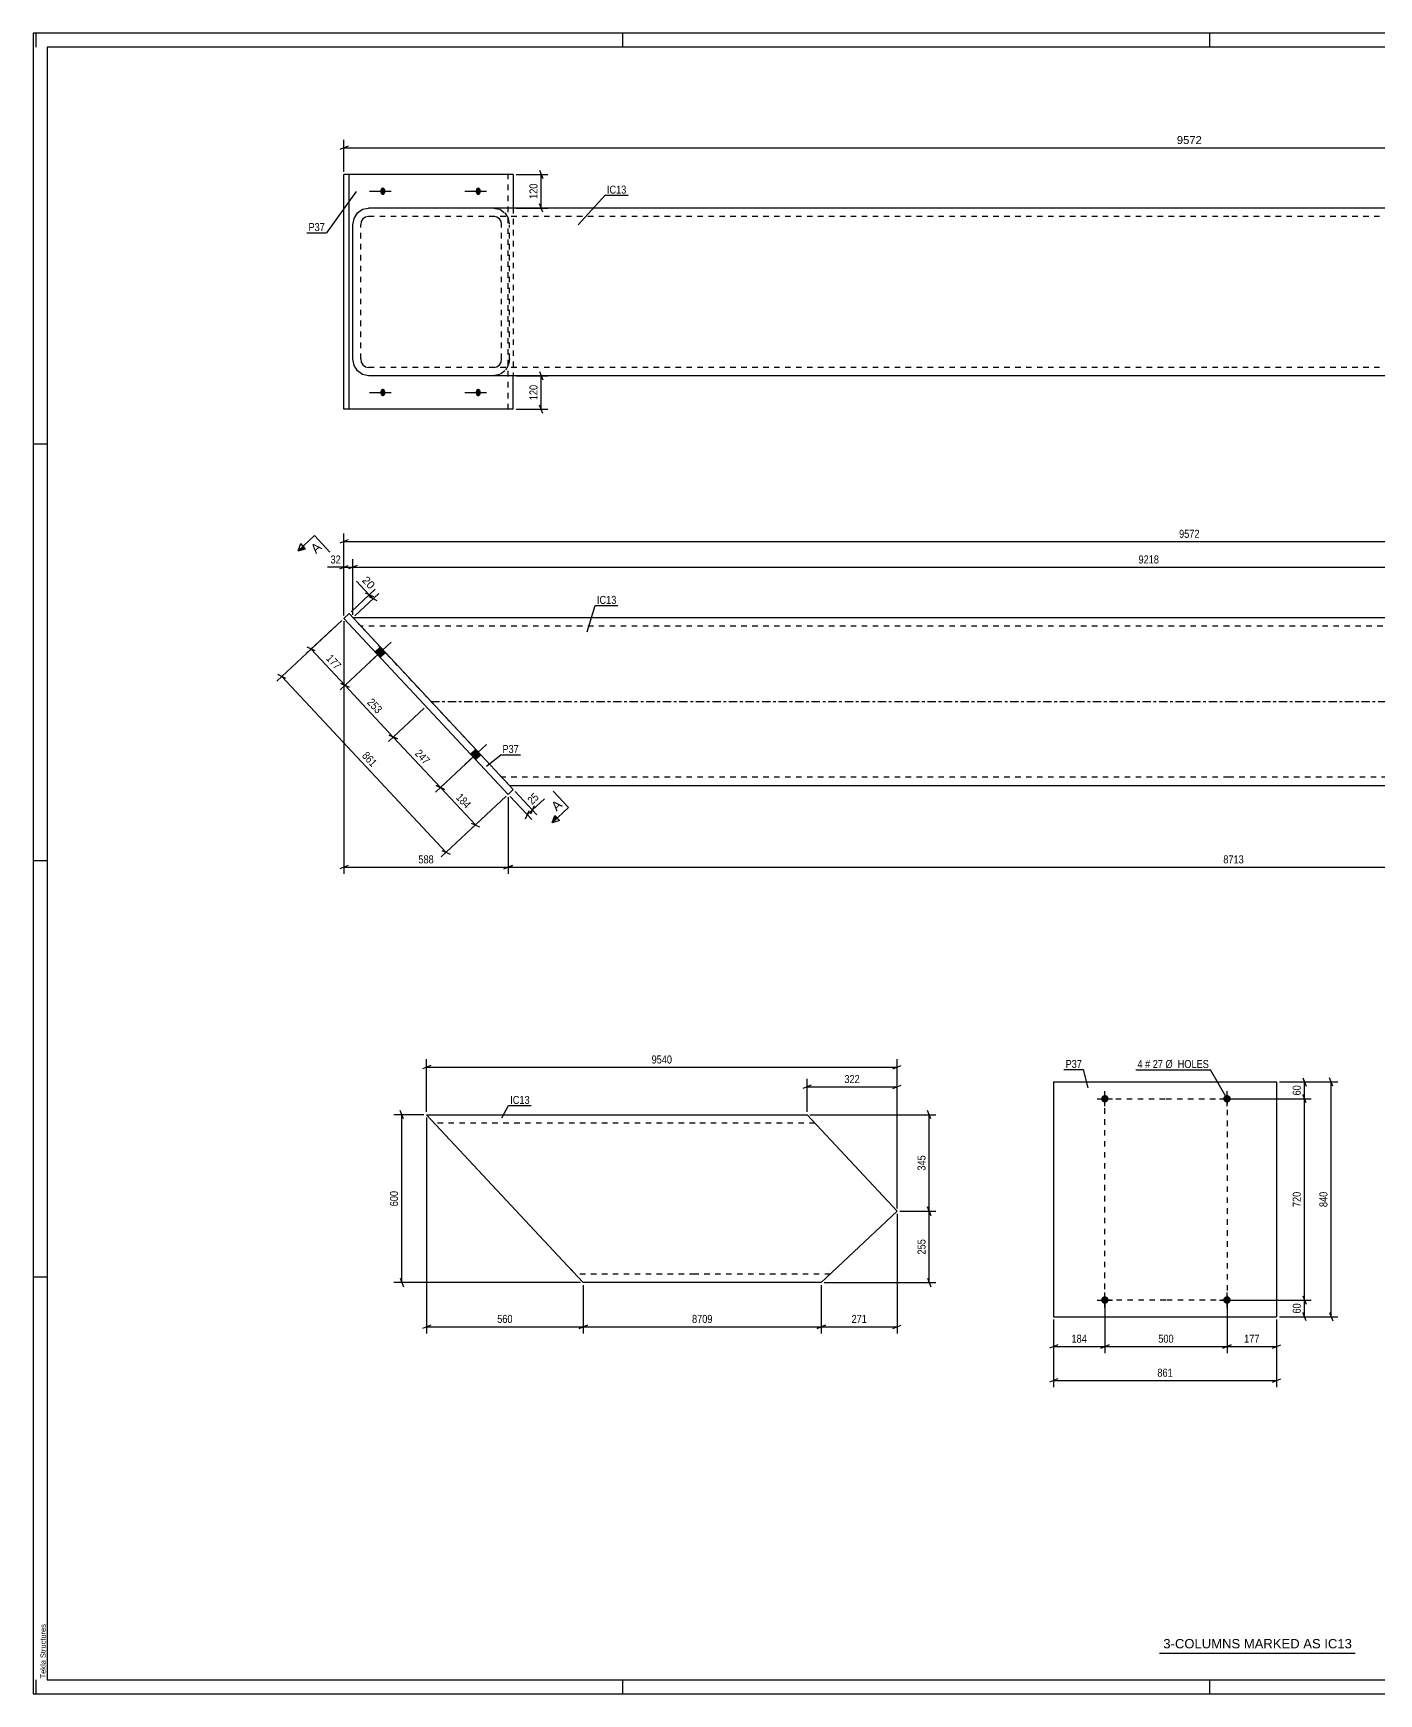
# Model space of a CAD drawing. Header units: millimetres. Extents: x 0 to 841, y 0 to 594.
# Drawn here: x 0 to 481, y 0 to 594 of the extents above; entities that cross this region are included whole.
import ezdxf

# ---------------------------------------------------------------- set-up
doc = ezdxf.new("R2010")
doc.units = ezdxf.units.MM
doc.linetypes.add('DXK_LINE_DOT2', pattern=[3.9198, 1.9599, -1.9599])
doc.linetypes.add('DXK_LINE_DOT3', pattern=[5.9187, 2.979, -0.9799, 0.9799, -0.9799])
doc.styles.add('Arial', font='ARIAL.TTF', dxfattribs={"height": 0.2})
doc.styles.add('Arial Narrow', font='ARIALN.TTF', dxfattribs={"height": 0.2})

# ---------------------------------------------------------------- blocks, each defined once
blk = doc.blocks.new('Unknown-729378191-1131')
at = {"color": 5, "linetype": 'Continuous'}
for p, q in [((841, 594), (0, 594)), ((0, 594), (0, 0)), ((1, 589), (1, 594)), ((211, 589), (211, 594)), ((421, 589), (421, 594)), ((836, 589), (5, 589)), ((5, 589), (5, 5)), ((5, 447), (0, 447)), ((5, 298), (0, 298)), ((5, 149), (0, 149)), ((0, 0), (841, 0)), ((1, 0), (1, 5)), ((5, 5), (836, 5)), ((211, 0), (211, 5)), ((421, 0), (421, 5))]:
    blk.add_line(p, q, dxfattribs=at)
at = {"color": 174, "linetype": 'Continuous', "style": 'Arial'}
blk.add_text('Tekla Structures', height=1.9102, rotation=90, dxfattribs=at).set_placement((4.5, 5.5))
blk = doc.blocks.new('Part-729378191-1519 - 1517')
at = {"color": 2, "linetype": 'Continuous'}
for p, q in [((112.99, 386.37), (111.17, 384.66)), ((112.99, 386.37), (171.76, 323.45)), ((111.17, 384.66), (169.93, 321.74)), ((171.76, 323.45), (169.93, 321.74))]:
    blk.add_line(p, q, dxfattribs=at)
blk = doc.blocks.new('Part-729378191-1524 - 1517')
at = {"color": 7, "linetype": 'DXK_LINE_DOT2'}
for p, q in [((170.39, 324.91), (114.35, 384.91)), ((114.36, 384.91), (114.35, 384.91)), ((427.76, 381.91), (117.16, 381.91)), ((686.66, 381.91), (427.86, 381.91)), ((427.76, 327.91), (167.59, 327.91)), ((692.14, 327.91), (427.86, 327.91)), ((170.39, 324.91), (170.39, 324.91)), ((170.39, 324.91), (170.39, 324.91))]:
    blk.add_line(p, q, dxfattribs=at)
at = {"color": 2, "linetype": 'Continuous'}
for p, q in [((427.76, 384.91), (114.36, 384.91)), ((683.86, 384.91), (427.86, 384.91)), ((716.06, 350.42), (683.86, 384.91)), ((716.06, 350.42), (688.96, 324.91)), ((170.39, 324.91), (427.76, 324.91)), ((427.86, 324.91), (688.96, 324.91))]:
    blk.add_line(p, q, dxfattribs=at)
at = {"color": 7, "linetype": 'DXK_LINE_DOT3'}
for p, q in [((142.37, 354.91), (427.76, 354.91)), ((427.86, 354.91), (711.87, 354.91))]:
    blk.add_line(p, q, dxfattribs=at)
blk = doc.blocks.new('Bolt-729378191-1525 - 1517')
at = {"linetype": 'Continuous'}
for points in [[(122.35, 372.7), (124.19, 370.72), (126.02, 372.43), (124.17, 374.4)], [(156.47, 336.15), (158.31, 334.18), (160.14, 335.89), (158.3, 337.86)]]:
    blk.add_hatch(color=1, dxfattribs=at).paths.add_polyline_path(points)
at = {"color": 1, "linetype": 'Continuous'}
for p, q in [((120.34, 368.98), (128.02, 376.15)), ((122.35, 372.7), (124.17, 374.4)), ((124.19, 370.72), (126.02, 372.43)), ((154.47, 332.44), (162.14, 339.6)), ((156.47, 336.15), (158.3, 337.86)), ((158.31, 334.18), (160.14, 335.89))]:
    blk.add_line(p, q, dxfattribs=at)
blk = doc.blocks.new('Bolt-729378191-1526 - 1517')
at = {"linetype": 'Continuous'}
for points in [[(122.35, 372.7), (124.19, 370.72), (126.02, 372.43), (124.17, 374.4)], [(156.47, 336.15), (158.31, 334.18), (160.14, 335.89), (158.3, 337.86)]]:
    blk.add_hatch(color=1, dxfattribs=at).paths.add_polyline_path(points)
at = {"color": 1, "linetype": 'Continuous'}
for p, q in [((120.34, 368.98), (128.02, 376.15)), ((122.35, 372.7), (124.17, 374.4)), ((124.19, 370.72), (126.02, 372.43)), ((154.47, 332.44), (162.14, 339.6)), ((156.47, 336.15), (158.3, 337.86)), ((158.31, 334.18), (160.14, 335.89))]:
    blk.add_line(p, q, dxfattribs=at)
blk = doc.blocks.new('Part-729378191-1745 - 1743')
at = {"color": 2, "linetype": 'Continuous'}
for p, q in [((171.76, 543.47), (111.17, 543.47)), ((111.17, 459.47), (111.17, 543.47)), ((112.99, 459.47), (112.99, 543.47)), ((171.76, 543.47), (171.76, 531.47)), ((171.76, 459.47), (171.76, 471.47)), ((171.76, 459.47), (111.17, 459.47))]:
    blk.add_line(p, q, dxfattribs=at)
at = {"color": 7, "linetype": 'DXK_LINE_DOT2'}
for p, q in [((169.93, 459.47), (169.93, 543.47)), ((171.76, 531.47), (171.76, 471.47))]:
    blk.add_line(p, q, dxfattribs=at)
blk = doc.blocks.new('Part-729378191-1750 - 1743')
at = {"color": 2, "linetype": 'Continuous'}
for p, q in [((114.78, 527.77), (115.99, 529.71)), ((115.99, 529.71), (117.81, 531.01)), ((117.81, 531.01), (119.96, 531.47)), ((427.76, 531.47), (119.96, 531.47)), ((716.06, 531.47), (427.86, 531.47)), ((685.5, 529.71), (684.28, 527.77)), ((687.32, 531.01), (685.5, 529.71)), ((689.46, 531.47), (687.32, 531.01)), ((716.06, 528.47), (716.06, 531.47)), ((114.35, 525.47), (114.78, 527.77)), ((114.35, 477.47), (114.35, 525.47)), ((684.28, 527.77), (683.86, 525.47)), ((683.86, 477.47), (683.86, 525.47)), ((686.66, 525.47), (686.87, 526.62)), ((686.66, 477.47), (686.66, 525.47)), ((686.87, 526.62), (687.48, 527.59)), ((687.48, 527.59), (688.39, 528.24)), ((688.39, 528.24), (689.46, 528.47)), ((716.06, 528.47), (689.46, 528.47)), ((692.39, 526.62), (692.14, 525.47)), ((692.14, 477.47), (692.14, 525.47)), ((693.08, 527.59), (692.39, 526.62)), ((694.11, 528.24), (693.08, 527.59)), ((695.33, 528.47), (694.11, 528.24)), ((114.78, 475.18), (114.35, 477.47)), ((683.86, 477.47), (684.28, 475.18)), ((686.87, 476.32), (686.66, 477.47)), ((687.48, 475.35), (686.87, 476.32)), ((688.39, 474.7), (687.48, 475.35)), ((692.14, 477.47), (692.39, 476.32)), ((692.39, 476.32), (693.08, 475.35)), ((693.08, 475.35), (694.11, 474.7)), ((115.99, 473.23), (114.78, 475.18)), ((117.81, 471.93), (115.99, 473.23)), ((119.96, 471.47), (117.81, 471.93)), ((427.76, 471.47), (119.96, 471.47)), ((716.06, 471.47), (427.86, 471.47)), ((684.28, 475.18), (685.5, 473.23)), ((685.5, 473.23), (687.32, 471.93)), ((687.32, 471.93), (689.46, 471.47)), ((689.46, 474.47), (688.39, 474.7)), ((716.06, 474.47), (689.46, 474.47)), ((694.11, 474.7), (695.33, 474.47)), ((716.06, 471.47), (716.06, 474.47))]:
    blk.add_line(p, q, dxfattribs=at)
at = {"color": 7, "linetype": 'DXK_LINE_DOT2'}
for p, q in [((164.78, 531.47), (166.93, 531.01)), ((166.93, 531.01), (168.75, 529.71)), ((168.75, 529.71), (169.96, 527.77)), ((689.44, 527.77), (690.82, 529.71)), ((690.82, 529.71), (692.89, 531.01)), ((692.89, 531.01), (695.33, 531.47)), ((117.37, 526.62), (117.16, 525.47)), ((117.16, 477.47), (117.16, 525.47)), ((117.98, 527.59), (117.37, 526.62)), ((118.88, 528.24), (117.98, 527.59)), ((119.96, 528.47), (118.88, 528.24)), ((427.76, 528.47), (119.96, 528.47)), ((165.86, 528.24), (164.78, 528.47)), ((166.77, 527.59), (165.86, 528.24)), ((167.37, 526.62), (166.77, 527.59)), ((167.59, 525.47), (167.37, 526.62)), ((167.59, 477.47), (167.59, 525.47)), ((169.96, 527.77), (170.39, 525.47)), ((170.39, 477.47), (170.39, 525.47)), ((689.46, 528.47), (427.86, 528.47)), ((688.96, 525.47), (689.44, 527.77)), ((688.96, 477.47), (688.96, 525.47)), ((117.16, 477.47), (117.37, 476.32)), ((117.37, 476.32), (117.98, 475.35)), ((117.98, 475.35), (118.88, 474.7)), ((165.86, 474.7), (166.77, 475.35)), ((166.77, 475.35), (167.37, 476.32)), ((167.37, 476.32), (167.59, 477.47)), ((170.39, 477.47), (169.96, 475.18)), ((689.44, 475.18), (688.96, 477.47)), ((118.88, 474.7), (119.96, 474.47)), ((427.76, 474.47), (119.96, 474.47)), ((164.78, 474.47), (165.86, 474.7)), ((166.93, 471.93), (164.78, 471.47)), ((168.75, 473.23), (166.93, 471.93)), ((169.96, 475.18), (168.75, 473.23)), ((689.46, 474.47), (427.86, 474.47)), ((690.82, 473.23), (689.44, 475.18)), ((692.89, 471.93), (690.82, 473.23)), ((695.33, 471.47), (692.89, 471.93))]:
    blk.add_line(p, q, dxfattribs=at)
blk = doc.blocks.new('Bolt-729378191-1751 - 1743')
at = {"linetype": 'Continuous'}
for points in [[(124.17, 537.47), (124.19, 537.75), (124.25, 538.02), (124.35, 538.26), (124.48, 538.47), (124.63, 538.64), (124.81, 538.75), (125, 538.81), (125.19, 538.81), (125.38, 538.75), (125.55, 538.64), (125.71, 538.47), (125.84, 538.26), (125.94, 538.02), (126, 537.75), (126.02, 537.47), (126, 537.19), (125.94, 536.92), (125.84, 536.68), (125.71, 536.47), (125.55, 536.3), (125.38, 536.19), (125.19, 536.13), (125, 536.13), (124.81, 536.19), (124.63, 536.3), (124.48, 536.47), (124.35, 536.68), (124.25, 536.92), (124.19, 537.19)], [(158.3, 537.47), (158.32, 537.75), (158.38, 538.02), (158.48, 538.26), (158.6, 538.47), (158.76, 538.64), (158.94, 538.75), (159.12, 538.81), (159.32, 538.81), (159.51, 538.75), (159.68, 538.64), (159.84, 538.47), (159.97, 538.26), (160.06, 538.02), (160.12, 537.75), (160.14, 537.47), (160.12, 537.19), (160.06, 536.92), (159.97, 536.68), (159.84, 536.47), (159.68, 536.3), (159.51, 536.19), (159.32, 536.13), (159.12, 536.13), (158.94, 536.19), (158.76, 536.3), (158.6, 536.47), (158.48, 536.68), (158.38, 536.92), (158.32, 537.19)]]:
    blk.add_hatch(color=1, dxfattribs=at).paths.add_polyline_path(points)
at = {"color": 1, "linetype": 'Continuous'}
for p, q in [((120.34, 537.47), (128.02, 537.47)), ((154.47, 537.47), (162.14, 537.47))]:
    blk.add_line(p, q, dxfattribs=at)
blk = doc.blocks.new('Bolt-729378191-1752 - 1743')
at = {"linetype": 'Continuous'}
for points in [[(124.17, 465.47), (124.19, 465.75), (124.25, 466.02), (124.35, 466.26), (124.48, 466.47), (124.63, 466.64), (124.81, 466.75), (125, 466.81), (125.19, 466.81), (125.38, 466.75), (125.55, 466.64), (125.71, 466.47), (125.84, 466.26), (125.94, 466.02), (126, 465.75), (126.02, 465.47), (126, 465.19), (125.94, 464.92), (125.84, 464.68), (125.71, 464.47), (125.55, 464.3), (125.38, 464.19), (125.19, 464.13), (125, 464.13), (124.81, 464.19), (124.63, 464.3), (124.48, 464.47), (124.35, 464.68), (124.25, 464.92), (124.19, 465.19)], [(158.3, 465.47), (158.32, 465.75), (158.38, 466.02), (158.48, 466.26), (158.6, 466.47), (158.76, 466.64), (158.94, 466.75), (159.12, 466.81), (159.32, 466.81), (159.51, 466.75), (159.68, 466.64), (159.84, 466.47), (159.97, 466.26), (160.06, 466.02), (160.12, 465.75), (160.14, 465.47), (160.12, 465.19), (160.06, 464.92), (159.97, 464.68), (159.84, 464.47), (159.68, 464.3), (159.51, 464.19), (159.32, 464.13), (159.12, 464.13), (158.94, 464.19), (158.76, 464.3), (158.6, 464.47), (158.48, 464.68), (158.38, 464.92), (158.32, 465.19)]]:
    blk.add_hatch(color=1, dxfattribs=at).paths.add_polyline_path(points)
at = {"color": 1, "linetype": 'Continuous'}
for p, q in [((120.34, 465.47), (128.02, 465.47)), ((154.47, 465.47), (162.14, 465.47))]:
    blk.add_line(p, q, dxfattribs=at)
blk = doc.blocks.new('Part-729378191-3101 - 3100')
at = {"color": 2, "linetype": 'Continuous'}
for p, q in [((365.04, 218.85), (365.04, 134.85)), ((365.04, 218.85), (405.21, 218.85)), ((405.31, 218.85), (444.83, 218.85)), ((444.83, 218.85), (444.83, 134.85)), ((365.04, 134.85), (405.21, 134.85)), ((405.31, 134.85), (444.83, 134.85))]:
    blk.add_line(p, q, dxfattribs=at)
blk = doc.blocks.new('Bolt-729378191-3102 - 3100')
at = {"linetype": 'Continuous'}
for points in [[(383.41, 214.2, -1), (383.41, 211.5, -1)], [(427.11, 214.2, -1), (427.11, 211.5, -1)]]:
    blk.add_hatch(color=1, dxfattribs=at).paths.add_polyline_path(points)
at = {"color": 1, "linetype": 'Continuous'}
for p, q in [((383.41, 210.15), (383.41, 215.55)), ((427.11, 210.15), (427.11, 215.55)), ((380.71, 212.85), (386.11, 212.85)), ((424.41, 212.85), (429.81, 212.85))]:
    blk.add_line(p, q, dxfattribs=at)
blk = doc.blocks.new('Bolt-729378191-3103 - 3100')
at = {"linetype": 'Continuous'}
for points in [[(383.41, 142.2, -1), (383.41, 139.5, -1)], [(427.11, 142.2, -1), (427.11, 139.5, -1)]]:
    blk.add_hatch(color=1, dxfattribs=at).paths.add_polyline_path(points)
at = {"color": 1, "linetype": 'Continuous'}
for p, q in [((383.41, 138.15), (383.41, 143.55)), ((427.11, 138.15), (427.11, 143.55)), ((380.71, 140.85), (386.11, 140.85)), ((424.41, 140.85), (429.81, 140.85))]:
    blk.add_line(p, q, dxfattribs=at)
blk = doc.blocks.new('Part-729378191-3110 - 3109')
at = {"color": 2, "linetype": 'Continuous'}
for p, q in [((191.16, 153.12), (140.73, 207.12)), ((140.73, 207.12), (236.77, 207.12)), ((236.87, 207.12), (276.87, 207.12)), ((309.07, 172.63), (276.87, 207.12)), ((309.07, 172.63), (281.96, 147.12)), ((196.77, 147.12), (191.16, 153.12)), ((236.77, 147.12), (196.77, 147.12)), ((281.96, 147.12), (236.87, 147.12))]:
    blk.add_line(p, q, dxfattribs=at)
at = {"color": 7, "linetype": 'DXK_LINE_DOT2'}
for p, q in [((236.77, 204.12), (143.53, 204.12)), ((279.67, 204.12), (236.87, 204.12)), ((196.34, 147.58), (191.16, 153.12)), ((236.77, 150.12), (193.96, 150.12)), ((285.15, 150.12), (236.87, 150.12))]:
    blk.add_line(p, q, dxfattribs=at)
blk = doc.blocks.new('Rectangle-729378191-3673 - 3100')
at = {"color": 1, "linetype": 'DXK_LINE_DOT2'}
for p, q in [((383.41, 212.85), (405.21, 212.85)), ((383.41, 140.85), (383.41, 212.85)), ((405.31, 212.85), (427.11, 212.85)), ((427.11, 212.85), (427.11, 140.85)), ((405.21, 140.85), (383.41, 140.85)), ((427.11, 140.85), (405.31, 140.85))]:
    blk.add_line(p, q, dxfattribs=at)
blk = doc.blocks.new('StraightDimension-729378191-1665 - 1517')
at = {"color": 7, "linetype": 'Continuous'}
for p, q in [((122.54, 371.03), (109.78, 359.11)), ((112.99, 360.06), (110.07, 361.44)), ((111.53, 360.75), (128.81, 342.24)), ((139.82, 352.52), (127.06, 340.61)), ((127.35, 342.93), (130.28, 341.56))]:
    blk.add_line(p, q, dxfattribs=at)
at = {"color": 0}
blk.add_wipeout([(123, 349.57), (126.07, 352.43), (121.51, 357.32), (118.44, 354.45)], dxfattribs=at)
at = {"color": 3, "style": 'Arial Narrow'}
blk.add_text('253', height=2.863, rotation=-46.95962, dxfattribs=at).set_placement((119.29, 354.42))
blk = doc.blocks.new('StraightDimension-729378191-2790 - 1517')
at = {"color": 7, "linetype": 'Continuous'}
for p, q in [((114.36, 385.91), (114.36, 405.82)), ((683.86, 385.91), (683.86, 405.82)), ((115.86, 403.57), (112.86, 402.37)), ((114.36, 402.97), (683.86, 402.97)), ((682.36, 402.37), (685.36, 403.57))]:
    blk.add_line(p, q, dxfattribs=at)
at = {"color": 0}
blk.add_wipeout([(403.36, 403.72), (403.36, 407.92), (394.85, 407.92), (394.85, 403.72)], dxfattribs=at)
at = {"color": 3, "style": 'Arial Narrow'}
blk.add_text('9218', height=2.863, dxfattribs=at).set_placement((395.45, 404.32))
blk = doc.blocks.new('StraightDimension-729378191-1691 - 1517')
at = {"color": 7, "linetype": 'Continuous'}
for p, q in [((156.66, 334.48), (143.9, 322.57)), ((147.12, 323.52), (144.2, 324.89)), ((145.66, 324.21), (158.19, 310.78)), ((169.2, 321.06), (156.44, 309.14)), ((156.73, 311.47), (159.66, 310.1))]:
    blk.add_line(p, q, dxfattribs=at)
at = {"color": 0}
blk.add_wipeout([(154.76, 315.56), (157.83, 318.43), (153.26, 323.32), (150.19, 320.45)], dxfattribs=at)
at = {"color": 3, "style": 'Arial Narrow'}
blk.add_text('184', height=2.863, rotation=-46.95962, dxfattribs=at).set_placement((151.04, 320.42))
blk = doc.blocks.new('StraightDimension-729378191-2829 - 1517')
at = {"color": 7, "linetype": 'Continuous'}
for p, q in [((112.67, 412.76), (109.67, 411.56)), ((111.17, 385.66), (111.17, 415.01)), ((111.17, 412.16), (716.06, 412.16)), ((714.56, 411.56), (717.56, 412.76)), ((716.06, 351.42), (716.06, 415.01))]:
    blk.add_line(p, q, dxfattribs=at)
at = {"color": 0}
blk.add_wipeout([(417.87, 412.91), (417.87, 417.11), (409.36, 417.11), (409.36, 412.91)], dxfattribs=at)
at = {"color": 3, "style": 'Arial Narrow'}
blk.add_text('9572', height=2.863, dxfattribs=at).set_placement((409.96, 413.51))
blk = doc.blocks.new('StraightDimension-729378191-1610 - 1517')
at = {"color": 7, "linetype": 'Continuous'}
for p, q in [((110.44, 383.98), (87.19, 362.27)), ((90.41, 363.22), (87.48, 364.6)), ((88.94, 363.91), (147.71, 300.99)), ((169.2, 321.06), (145.95, 299.35)), ((146.24, 301.67), (149.17, 300.3))]:
    blk.add_line(p, q, dxfattribs=at)
at = {"color": 0}
blk.add_wipeout([(121.15, 330.52), (124.22, 333.38), (119.66, 338.27), (116.59, 335.4)], dxfattribs=at)
at = {"color": 3, "style": 'Arial Narrow'}
blk.add_text('861', height=2.863, rotation=-46.95962, dxfattribs=at).set_placement((117.44, 335.37))
blk = doc.blocks.new('StraightDimension-729378191-1622 - 1517')
at = {"color": 7, "linetype": 'Continuous'}
for p, q in [((170.61, 321.01), (178.39, 312.68)), ((172.44, 322.72), (180.22, 314.39)), ((176.07, 312.97), (177.44, 315.9)), ((176.76, 314.43), (178.58, 316.14)), ((179.27, 317.6), (177.9, 314.68))]:
    blk.add_line(p, q, dxfattribs=at)
at = {"color": 0}
blk.add_wipeout([(182, 320.36), (179.14, 323.43), (175.59, 320.12), (178.45, 317.05)], dxfattribs=at)
at = {"color": 7, "linetype": 'Continuous'}
blk.add_line((178.58, 316.14), (182.9, 320.17), dxfattribs=at)
blk.add_line((178.58, 316.14), (182.9, 320.17), dxfattribs=at)
at = {"color": 3, "style": 'Arial Narrow'}
blk.add_text('25', height=2.863, rotation=43.04059, dxfattribs=at).set_placement((178.48, 317.89))
blk = doc.blocks.new('StraightDimension-729378191-1678 - 1517')
at = {"color": 7, "linetype": 'Continuous'}
for p, q in [((110.44, 383.98), (97.68, 372.07)), ((100.89, 373.02), (97.97, 374.39)), ((99.43, 373.71), (111.53, 360.75)), ((122.54, 371.03), (109.78, 359.11)), ((110.07, 361.44), (112.99, 360.06))]:
    blk.add_line(p, q, dxfattribs=at)
at = {"color": 0}
blk.add_wipeout([(108.31, 365.3), (111.38, 368.16), (106.82, 373.05), (103.75, 370.18)], dxfattribs=at)
at = {"color": 3, "style": 'Arial Narrow'}
blk.add_text('177', height=2.863, rotation=-46.95962, dxfattribs=at).set_placement((104.6, 370.15))
blk = doc.blocks.new('StraightDimension-729378191-1704 - 1517')
at = {"color": 7, "linetype": 'Continuous'}
for p, q in [((139.82, 352.52), (127.06, 340.61)), ((130.28, 341.56), (127.35, 342.93)), ((128.81, 342.24), (145.66, 324.21)), ((156.66, 334.48), (143.9, 322.57)), ((144.2, 324.89), (147.12, 323.52))]:
    blk.add_line(p, q, dxfattribs=at)
at = {"color": 0}
blk.add_wipeout([(140.07, 331.29), (143.13, 334.16), (138.57, 339.05), (135.5, 336.18)], dxfattribs=at)
at = {"color": 3, "style": 'Arial Narrow'}
blk.add_text('247', height=2.863, rotation=-46.95962, dxfattribs=at).set_placement((136.35, 336.15))
blk = doc.blocks.new('StraightDimension-729378191-2846 - 1517')
at = {"color": 7, "linetype": 'Continuous'}
for p, q in [((111.17, 383.66), (111.17, 293.29)), ((169.93, 320.74), (169.93, 293.29)), ((112.67, 296.29), (109.67, 295.09)), ((111.17, 295.69), (169.93, 295.69)), ((168.43, 295.09), (171.43, 296.29))]:
    blk.add_line(p, q, dxfattribs=at)
at = {"color": 0}
blk.add_wipeout([(143.89, 296.44), (143.89, 300.64), (137.21, 300.64), (137.21, 296.44)], dxfattribs=at)
at = {"color": 3, "style": 'Arial Narrow'}
blk.add_text('588', height=2.863, dxfattribs=at).set_placement((137.81, 297.04))
blk = doc.blocks.new('StraightDimension-729378191-2791 - 1517')
at = {"color": 7, "linetype": 'Continuous'}
for p, q in [((111.17, 385.66), (111.17, 405.82)), ((114.36, 385.91), (114.36, 405.82)), ((109.67, 402.37), (112.67, 403.57)), ((111.17, 402.97), (114.36, 402.97)), ((115.86, 403.57), (112.86, 402.37))]:
    blk.add_line(p, q, dxfattribs=at)
at = {"color": 0}
blk.add_wipeout([(110.64, 403.72), (110.64, 407.92), (105.79, 407.92), (105.79, 403.72)], dxfattribs=at)
at = {"color": 7, "linetype": 'Continuous'}
blk.add_line((111.17, 402.97), (105.26, 402.97), dxfattribs=at)
blk.add_line((111.17, 402.97), (105.26, 402.97), dxfattribs=at)
at = {"color": 3, "style": 'Arial Narrow'}
blk.add_text('32', height=2.863, dxfattribs=at).set_placement((106.39, 404.32))
blk = doc.blocks.new('StraightDimension-729378191-2845 - 1517')
at = {"color": 7, "linetype": 'Continuous'}
for p, q in [((688.96, 323.91), (688.96, 293.29)), ((169.93, 320.74), (169.93, 293.29)), ((171.43, 296.29), (168.43, 295.09)), ((169.93, 295.69), (688.96, 295.69)), ((687.46, 295.09), (690.46, 296.29))]:
    blk.add_line(p, q, dxfattribs=at)
at = {"color": 0}
blk.add_wipeout([(433.7, 296.44), (433.7, 300.64), (425.19, 300.64), (425.19, 296.44)], dxfattribs=at)
at = {"color": 3, "style": 'Arial Narrow'}
blk.add_text('8713', height=2.863, dxfattribs=at).set_placement((425.79, 297.04))
blk = doc.blocks.new('StraightDimension-729378191-4698 - 1517')
at = {"color": 7, "linetype": 'Continuous'}
for p, q in [((113.73, 387.05), (122.32, 395.08)), ((115.09, 385.59), (123.68, 393.62)), ((118.77, 393.82), (121.7, 392.45)), ((123.06, 390.99), (120.14, 392.36)), ((120.24, 393.13), (121.6, 391.67))]:
    blk.add_line(p, q, dxfattribs=at)
at = {"color": 0}
blk.add_wipeout([(120.43, 394.03), (123.5, 396.9), (119.64, 401.02), (116.57, 398.16)], dxfattribs=at)
at = {"color": 7, "linetype": 'Continuous'}
blk.add_line((120.24, 393.13), (115.67, 398.03), dxfattribs=at)
blk.add_line((120.24, 393.13), (115.67, 398.03), dxfattribs=at)
at = {"color": 3, "style": 'Arial'}
blk.add_text('20', height=2.865, rotation=-46.95962, dxfattribs=at).set_placement((117.42, 398.13))
blk = doc.blocks.new('StraightDimension-729378191-2779 - 1743')
at = {"color": 7, "linetype": 'Continuous'}
for p, q in [((172.76, 543.47), (184.16, 543.47)), ((181.16, 544.97), (182.36, 541.97)), ((181.76, 531.47), (181.76, 543.47)), ((172.76, 531.47), (184.16, 531.47)), ((182.36, 529.97), (181.16, 532.97))]:
    blk.add_line(p, q, dxfattribs=at)
at = {"color": 0}
blk.add_wipeout([(181.01, 540.81), (176.81, 540.81), (176.81, 534.13), (181.01, 534.13)], dxfattribs=at)
at = {"color": 3, "style": 'Arial Narrow'}
blk.add_text('120', height=2.863, rotation=90.00021, dxfattribs=at).set_placement((180.41, 534.73))
blk = doc.blocks.new('StraightDimension-729378191-2784 - 1743')
at = {"color": 7, "linetype": 'Continuous'}
for p, q in [((172.76, 471.47), (184.16, 471.47)), ((181.16, 472.97), (182.36, 469.97)), ((181.76, 459.47), (181.76, 471.47)), ((172.76, 459.47), (184.16, 459.47)), ((182.36, 457.97), (181.16, 460.97))]:
    blk.add_line(p, q, dxfattribs=at)
at = {"color": 0}
blk.add_wipeout([(181.01, 468.81), (176.81, 468.81), (176.81, 462.13), (181.01, 462.13)], dxfattribs=at)
at = {"color": 3, "style": 'Arial Narrow'}
blk.add_text('120', height=2.863, rotation=90.00021, dxfattribs=at).set_placement((180.41, 462.73))
blk = doc.blocks.new('StraightDimension-729378191-4663 - 1743')
at = {"color": 7, "linetype": 'Continuous'}
for p, q in [((112.67, 553.6), (109.67, 552.4)), ((111.17, 544.47), (111.17, 555.85)), ((111.17, 553), (716.06, 553)), ((714.56, 552.4), (717.56, 553.6)), ((716.06, 532.47), (716.06, 555.85))]:
    blk.add_line(p, q, dxfattribs=at)
at = {"color": 0}
blk.add_wipeout([(418.66, 553.75), (418.66, 557.95), (408.57, 557.95), (408.57, 553.75)], dxfattribs=at)
at = {"color": 3, "style": 'Arial'}
blk.add_text('9572', height=2.865, dxfattribs=at).set_placement((409.17, 554.35))
blk = doc.blocks.new('StraightDimension-729378191-3117 - 3100')
at = {"color": 7, "linetype": 'Continuous'}
for p, q in [((455.43, 211.35), (454.23, 214.35)), ((428.11, 212.85), (457.23, 212.85)), ((454.83, 140.85), (454.83, 212.85)), ((428.11, 140.85), (457.23, 140.85)), ((454.23, 142.35), (455.43, 139.35))]:
    blk.add_line(p, q, dxfattribs=at)
at = {"color": 0}
blk.add_wipeout([(454.08, 180.19), (449.88, 180.19), (449.88, 173.5), (454.08, 173.5)], dxfattribs=at)
at = {"color": 3, "style": 'Arial Narrow'}
blk.add_text('720', height=2.863, rotation=90.00021, dxfattribs=at).set_placement((453.48, 174.1))
blk = doc.blocks.new('StraightDimension-729378191-3118 - 3100')
at = {"color": 7, "linetype": 'Continuous'}
for p, q in [((428.11, 140.85), (457.23, 140.85)), ((454.23, 142.35), (455.43, 139.35)), ((454.83, 134.85), (454.83, 140.85)), ((445.83, 134.85), (457.23, 134.85)), ((455.43, 133.35), (454.23, 136.35))]:
    blk.add_line(p, q, dxfattribs=at)
at = {"color": 0}
blk.add_wipeout([(454.08, 140.27), (449.88, 140.27), (449.88, 135.42), (454.08, 135.42)], dxfattribs=at)
at = {"color": 3, "style": 'Arial Narrow'}
blk.add_text('60', height=2.863, rotation=90.00021, dxfattribs=at).set_placement((453.48, 136.02))
blk = doc.blocks.new('StraightDimension-729378191-3116 - 3100')
at = {"color": 7, "linetype": 'Continuous'}
for p, q in [((454.23, 220.35), (455.43, 217.35)), ((445.83, 218.85), (457.23, 218.85)), ((455.43, 211.35), (454.23, 214.35)), ((454.83, 212.85), (454.83, 218.85)), ((428.11, 212.85), (457.23, 212.85))]:
    blk.add_line(p, q, dxfattribs=at)
at = {"color": 0}
blk.add_wipeout([(454.08, 218.27), (449.88, 218.27), (449.88, 213.42), (454.08, 213.42)], dxfattribs=at)
at = {"color": 3, "style": 'Arial Narrow'}
blk.add_text('60', height=2.863, rotation=90.00021, dxfattribs=at).set_placement((453.48, 214.02))
blk = doc.blocks.new('StraightDimension-729378191-3129 - 3100')
at = {"color": 7, "linetype": 'Continuous'}
for p, q in [((464.98, 217.35), (463.78, 220.35)), ((445.83, 218.85), (466.78, 218.85)), ((464.38, 134.85), (464.38, 218.85)), ((445.83, 134.85), (466.78, 134.85)), ((463.78, 136.35), (464.98, 133.35))]:
    blk.add_line(p, q, dxfattribs=at)
at = {"color": 0}
blk.add_wipeout([(463.63, 180.19), (459.43, 180.19), (459.43, 173.5), (463.63, 173.5)], dxfattribs=at)
at = {"color": 3, "style": 'Arial Narrow'}
blk.add_text('840', height=2.863, rotation=90.00021, dxfattribs=at).set_placement((463.03, 174.1))
blk = doc.blocks.new('StraightDimension-729378191-3149 - 3100')
at = {"color": 7, "linetype": 'Continuous'}
for p, q in [((365.04, 133.85), (365.04, 109.67)), ((444.83, 133.85), (444.83, 109.67)), ((366.54, 112.67), (363.54, 111.47)), ((365.04, 112.07), (444.83, 112.07)), ((443.33, 111.47), (446.33, 112.67))]:
    blk.add_line(p, q, dxfattribs=at)
at = {"color": 0}
blk.add_wipeout([(408.28, 112.82), (408.28, 117.02), (401.59, 117.02), (401.59, 112.82)], dxfattribs=at)
at = {"color": 3, "style": 'Arial Narrow'}
blk.add_text('861', height=2.863, dxfattribs=at).set_placement((402.19, 113.42))
blk = doc.blocks.new('StraightDimension-729378191-3624 - 3100')
at = {"color": 7, "linetype": 'Continuous'}
for p, q in [((427.11, 139.85), (427.11, 121.84)), ((444.83, 133.85), (444.83, 121.84)), ((428.61, 124.84), (425.61, 123.64)), ((443.33, 123.64), (446.33, 124.84)), ((427.11, 124.24), (444.83, 124.24))]:
    blk.add_line(p, q, dxfattribs=at)
at = {"color": 0}
blk.add_wipeout([(439.31, 124.99), (439.31, 129.19), (432.63, 129.19), (432.63, 124.99)], dxfattribs=at)
at = {"color": 3, "style": 'Arial Narrow'}
blk.add_text('177', height=2.863, dxfattribs=at).set_placement((433.23, 125.59))
blk = doc.blocks.new('StraightDimension-729378191-3625 - 3100')
at = {"color": 7, "linetype": 'Continuous'}
for p, q in [((383.41, 139.85), (383.41, 121.84)), ((427.11, 139.85), (427.11, 121.84)), ((384.91, 124.84), (381.91, 123.64)), ((425.61, 123.64), (428.61, 124.84)), ((383.41, 124.24), (427.11, 124.24))]:
    blk.add_line(p, q, dxfattribs=at)
at = {"color": 0}
blk.add_wipeout([(408.6, 124.99), (408.6, 129.19), (401.92, 129.19), (401.92, 124.99)], dxfattribs=at)
at = {"color": 3, "style": 'Arial Narrow'}
blk.add_text('500', height=2.863, dxfattribs=at).set_placement((402.52, 125.59))
blk = doc.blocks.new('StraightDimension-729378191-3626 - 3100')
at = {"color": 7, "linetype": 'Continuous'}
for p, q in [((383.41, 139.85), (383.41, 121.84)), ((365.04, 133.85), (365.04, 121.84)), ((366.54, 124.84), (363.54, 123.64)), ((381.91, 123.64), (384.91, 124.84)), ((365.04, 124.24), (383.41, 124.24))]:
    blk.add_line(p, q, dxfattribs=at)
at = {"color": 0}
blk.add_wipeout([(377.57, 124.99), (377.57, 129.19), (370.88, 129.19), (370.88, 124.99)], dxfattribs=at)
at = {"color": 3, "style": 'Arial Narrow'}
blk.add_text('184', height=2.863, dxfattribs=at).set_placement((371.48, 125.59))
blk = doc.blocks.new('StraightDimension-729378191-3179 - 3109')
at = {"color": 7, "linetype": 'Continuous'}
for p, q in [((140.73, 208.12), (140.73, 226.97)), ((309.07, 173.63), (309.07, 226.97)), ((142.23, 224.72), (139.23, 223.52)), ((140.73, 224.12), (309.07, 224.12)), ((307.57, 223.52), (310.57, 224.72))]:
    blk.add_line(p, q, dxfattribs=at)
at = {"color": 0}
blk.add_wipeout([(229.16, 224.87), (229.16, 229.07), (220.65, 229.07), (220.65, 224.87)], dxfattribs=at)
at = {"color": 3, "style": 'Arial Narrow'}
blk.add_text('9540', height=2.863, dxfattribs=at).set_placement((221.25, 225.47))
blk = doc.blocks.new('StraightDimension-729378191-3166 - 3109')
at = {"color": 7, "linetype": 'Continuous'}
for p, q in [((310.07, 172.63), (322.99, 172.63)), ((321.19, 171.13), (319.99, 174.13)), ((320.59, 147.12), (320.59, 172.63)), ((319.99, 148.62), (321.19, 145.62)), ((282.96, 147.12), (322.99, 147.12))]:
    blk.add_line(p, q, dxfattribs=at)
at = {"color": 0}
blk.add_wipeout([(319.84, 163.22), (315.64, 163.22), (315.64, 156.53), (319.84, 156.53)], dxfattribs=at)
at = {"color": 3, "style": 'Arial Narrow'}
blk.add_text('255', height=2.863, rotation=90.00021, dxfattribs=at).set_placement((319.24, 157.13))
blk = doc.blocks.new('StraightDimension-729378191-3161 - 3109')
at = {"color": 7, "linetype": 'Continuous'}
for p, q in [((276.87, 208.12), (276.87, 219.97)), ((309.07, 173.63), (309.07, 219.97)), ((278.37, 217.72), (275.37, 216.52)), ((276.87, 217.12), (309.07, 217.12)), ((307.57, 216.52), (310.57, 217.72))]:
    blk.add_line(p, q, dxfattribs=at)
at = {"color": 0}
blk.add_wipeout([(296.31, 217.87), (296.31, 222.07), (289.63, 222.07), (289.63, 217.87)], dxfattribs=at)
at = {"color": 3, "style": 'Arial Narrow'}
blk.add_text('322', height=2.863, dxfattribs=at).set_placement((290.23, 218.47))
blk = doc.blocks.new('StraightDimension-729378191-3173 - 3109')
at = {"color": 7, "linetype": 'Continuous'}
for p, q in [((132.45, 205.62), (131.25, 208.62)), ((139.73, 207.12), (129, 207.12)), ((131.85, 147.12), (131.85, 207.12)), ((131.25, 148.62), (132.45, 145.62)), ((195.77, 147.12), (129, 147.12))]:
    blk.add_line(p, q, dxfattribs=at)
at = {"color": 0}
blk.add_wipeout([(131.1, 180.46), (126.9, 180.46), (126.9, 173.78), (131.1, 173.78)], dxfattribs=at)
at = {"color": 3, "style": 'Arial Narrow'}
blk.add_text('600', height=2.863, rotation=90.00021, dxfattribs=at).set_placement((130.5, 174.38))
blk = doc.blocks.new('StraightDimension-729378191-3165 - 3109')
at = {"color": 7, "linetype": 'Continuous'}
for p, q in [((321.19, 205.62), (319.99, 208.62)), ((277.87, 207.12), (322.99, 207.12)), ((320.59, 172.63), (320.59, 207.12)), ((310.07, 172.63), (322.99, 172.63)), ((319.99, 174.13), (321.19, 171.13))]:
    blk.add_line(p, q, dxfattribs=at)
at = {"color": 0}
blk.add_wipeout([(319.84, 193.22), (315.64, 193.22), (315.64, 186.53), (319.84, 186.53)], dxfattribs=at)
at = {"color": 3, "style": 'Arial Narrow'}
blk.add_text('345', height=2.863, rotation=90.00021, dxfattribs=at).set_placement((319.24, 187.13))
blk = doc.blocks.new('StraightDimension-729378191-3479 - 3109')
at = {"color": 7, "linetype": 'Continuous'}
for p, q in [((309.07, 171.63), (309.07, 128.91)), ((281.96, 146.12), (281.96, 128.91)), ((283.46, 131.91), (280.46, 130.71)), ((281.96, 131.31), (309.07, 131.31)), ((307.57, 130.71), (310.57, 131.91))]:
    blk.add_line(p, q, dxfattribs=at)
at = {"color": 0}
blk.add_wipeout([(298.86, 132.06), (298.86, 136.26), (292.18, 136.26), (292.18, 132.06)], dxfattribs=at)
at = {"color": 3, "style": 'Arial Narrow'}
blk.add_text('271', height=2.863, dxfattribs=at).set_placement((292.78, 132.66))
blk = doc.blocks.new('StraightDimension-729378191-3480 - 3109')
at = {"color": 7, "linetype": 'Continuous'}
for p, q in [((196.77, 146.12), (196.77, 128.91)), ((281.96, 146.12), (281.96, 128.91)), ((198.27, 131.91), (195.27, 130.71)), ((196.77, 131.31), (281.96, 131.31)), ((280.46, 130.71), (283.46, 131.91))]:
    blk.add_line(p, q, dxfattribs=at)
at = {"color": 0}
blk.add_wipeout([(243.62, 132.06), (243.62, 136.26), (235.11, 136.26), (235.11, 132.06)], dxfattribs=at)
at = {"color": 3, "style": 'Arial Narrow'}
blk.add_text('8709', height=2.863, dxfattribs=at).set_placement((235.71, 132.66))
blk = doc.blocks.new('StraightDimension-729378191-3481 - 3109')
at = {"color": 7, "linetype": 'Continuous'}
for p, q in [((140.73, 206.12), (140.73, 128.91)), ((196.77, 146.12), (196.77, 128.91)), ((142.23, 131.91), (139.23, 130.71)), ((140.73, 131.31), (196.77, 131.31)), ((195.27, 130.71), (198.27, 131.91))]:
    blk.add_line(p, q, dxfattribs=at)
at = {"color": 0}
blk.add_wipeout([(172.09, 132.06), (172.09, 136.26), (165.41, 136.26), (165.41, 132.06)], dxfattribs=at)
at = {"color": 3, "style": 'Arial Narrow'}
blk.add_text('560', height=2.863, dxfattribs=at).set_placement((166.01, 132.66))
blk = doc.blocks.new('Unknown-729378191-5091')
at = {"color": 7, "linetype": 'Continuous'}
blk.add_line((403, 14.5), (473, 14.5), dxfattribs=at)
at = {"color": 7, "style": 'Arial'}
blk.add_text('3-COLUMNS MARKED AS IC13', height=3.3428, dxfattribs=at).set_placement((404.32, 16.25))
blk = doc.blocks.new('Mark-729378191-1520 - 1517')
at = {"color": 0}
blk.add_wipeout([(208.62, 389.85), (208.62, 392.85), (201.68, 392.85), (201.68, 389.85)], dxfattribs=at)
blk.add_wipeout([(208.62, 389.85), (208.62, 392.85), (201.68, 392.85), (201.68, 389.85)], dxfattribs=at)
at = {"color": 30, "linetype": 'Continuous'}
for p, q in [((198.17, 379.86), (201.08, 389.25)), ((201.08, 389.25), (209.22, 389.25))]:
    blk.add_line(p, q, dxfattribs=at)
at = {"color": 3, "style": 'Arial Narrow'}
blk.add_text('IC13', height=2.863, dxfattribs=at).set_placement((201.68, 389.85))
blk = doc.blocks.new('Mark-729378191-4161 - 1517')
at = {"color": 0}
blk.add_wipeout([(173.72, 336.53), (173.72, 339.53), (167.87, 339.53), (167.87, 336.53)], dxfattribs=at)
blk.add_wipeout([(173.72, 336.53), (173.72, 339.53), (167.87, 339.53), (167.87, 336.53)], dxfattribs=at)
at = {"color": 30, "linetype": 'Continuous'}
for p, q in [((162.2, 331.77), (167.27, 335.93)), ((167.27, 335.93), (174.32, 335.93))]:
    blk.add_line(p, q, dxfattribs=at)
at = {"color": 3, "style": 'Arial Narrow'}
blk.add_text('P37', height=2.863, dxfattribs=at).set_placement((167.87, 336.53))
blk = doc.blocks.new('SectionMark-729378191-4153 - 1517')
at = {"color": 6, "linetype": 'Continuous'}
for p, q in [((94.78, 408.81), (95.75, 411.43)), ((188.3, 312.33), (185.62, 311.53))]:
    blk.add_line(p, q, dxfattribs=at)
at = {"color": 0, "linetype": 'Continuous'}
for points in [[(103.48, 409.75), (101.09, 412.31), (98.81, 410.19), (101.2, 407.63)], [(189.54, 317.59), (187.15, 320.15), (184.88, 318.02), (187.27, 315.47)]]:
    blk.add_wipeout(points, dxfattribs=at)
at = {"linetype": 'Continuous'}
for points in [[(96.6, 410.52), (97.46, 409.6), (94.78, 408.81)], [(186.6, 314.15), (187.45, 313.24), (185.62, 311.53)]]:
    blk.add_hatch(color=6, dxfattribs=at).paths.add_polyline_path(points)
at = {"color": 6, "linetype": 'Continuous'}
for p, q in [((100.62, 414.27), (94.78, 408.81)), ((97.46, 409.6), (95.75, 411.43)), ((100.62, 414.27), (106.08, 408.42)), ((94.78, 408.81), (97.46, 409.6)), ((191.47, 316.99), (186.01, 322.84)), ((191.47, 316.99), (185.62, 311.53)), ((185.62, 311.53), (186.6, 314.15)), ((186.6, 314.15), (188.3, 312.33))]:
    blk.add_line(p, q, dxfattribs=at)
at = {"color": 3, "linetype": 'Continuous', "style": 'Arial'}
for p in [(101.2, 407.63), (187.27, 315.47)]:
    blk.add_text('A', height=3.34, rotation=43.04059, dxfattribs=at).set_placement(p)
blk = doc.blocks.new('Mark-729378191-1746 - 1743')
at = {"color": 0}
blk.add_wipeout([(212.2, 536.62), (212.2, 539.62), (205.26, 539.62), (205.26, 536.62)], dxfattribs=at)
blk.add_wipeout([(212.2, 536.62), (212.2, 539.62), (205.26, 539.62), (205.26, 536.62)], dxfattribs=at)
at = {"color": 30, "linetype": 'Continuous'}
for p, q in [((194.97, 525.41), (204.66, 536.02)), ((204.66, 536.02), (212.8, 536.02))]:
    blk.add_line(p, q, dxfattribs=at)
at = {"color": 3, "style": 'Arial Narrow'}
blk.add_text('IC13', height=2.863, dxfattribs=at).set_placement((205.26, 536.62))
blk = doc.blocks.new('Mark-729378191-4158 - 1743')
at = {"color": 0}
blk.add_wipeout([(104.33, 523.23), (104.33, 526.23), (98.48, 526.23), (98.48, 523.23)], dxfattribs=at)
blk.add_wipeout([(104.33, 523.23), (104.33, 526.23), (98.48, 526.23), (98.48, 523.23)], dxfattribs=at)
at = {"color": 30, "linetype": 'Continuous'}
for p in [(115.53, 537.43), (97.88, 522.63)]:
    blk.add_line(p, (104.93, 522.63), dxfattribs=at)
at = {"color": 3, "style": 'Arial Narrow'}
blk.add_text('P37', height=2.863, dxfattribs=at).set_placement((98.48, 523.23))
blk = doc.blocks.new('Mark-729378191-3182 - 3100')
at = {"color": 0}
blk.add_wipeout([(375.2, 223.86), (375.2, 226.86), (369.35, 226.86), (369.35, 223.86)], dxfattribs=at)
blk.add_wipeout([(375.2, 223.86), (375.2, 226.86), (369.35, 226.86), (369.35, 223.86)], dxfattribs=at)
at = {"color": 30, "linetype": 'Continuous'}
for p in [(368.75, 223.26), (377.39, 216.8)]:
    blk.add_line(p, (375.8, 223.26), dxfattribs=at)
at = {"color": 3, "style": 'Arial Narrow'}
blk.add_text('P37', height=2.863, dxfattribs=at).set_placement((369.35, 223.86))
blk = doc.blocks.new('MarkSet-729378191-3666 - 3100')
at = {"color": 0}
blk.add_wipeout([(396.91, 223.84), (396.91, 226.84), (395.08, 226.84), (395.08, 223.84)], dxfattribs=at)
blk.add_wipeout([(396.91, 223.84), (396.91, 226.84), (395.08, 226.84), (395.08, 223.84)], dxfattribs=at)
blk.add_wipeout([(399.64, 223.84), (399.64, 226.84), (397.81, 226.84), (397.81, 223.84)], dxfattribs=at)
blk.add_wipeout([(399.64, 223.84), (399.64, 226.84), (397.81, 226.84), (397.81, 223.84)], dxfattribs=at)
at = {"color": 3, "style": 'Arial Narrow'}
blk.add_text('4', height=2.86, dxfattribs=at).set_placement((395.08, 223.84))
at = {"color": 0}
blk.add_wipeout([(404.2, 223.84), (404.2, 226.84), (400.54, 226.84), (400.54, 223.84)], dxfattribs=at)
blk.add_wipeout([(404.2, 223.84), (404.2, 226.84), (400.54, 226.84), (400.54, 223.84)], dxfattribs=at)
at = {"color": 3, "style": 'Arial Narrow'}
blk.add_text('#', height=2.86, dxfattribs=at).set_placement((397.81, 223.84))
at = {"color": 0}
blk.add_wipeout([(420.62, 223.84), (420.62, 226.84), (405.1, 226.84), (405.1, 223.84)], dxfattribs=at)
blk.add_wipeout([(420.62, 223.84), (420.62, 226.84), (405.1, 226.84), (405.1, 223.84)], dxfattribs=at)
at = {"color": 7, "linetype": 'Continuous'}
for p in [(394.48, 223.24), (427.11, 212.85)]:
    blk.add_line(p, (421.22, 223.24), dxfattribs=at)
at = {"color": 3, "style": 'Arial Narrow'}
for s, p in [('27', (400.54, 223.84)), ('Ø  HOLES', (405.1, 223.84))]:
    blk.add_text(s, height=2.863, dxfattribs=at).set_placement(p)
blk = doc.blocks.new('Mark-729378191-3187 - 3109')
at = {"color": 0}
blk.add_wipeout([(177.61, 210.99), (177.61, 213.99), (170.67, 213.99), (170.67, 210.99)], dxfattribs=at)
blk.add_wipeout([(177.61, 210.99), (177.61, 213.99), (170.67, 213.99), (170.67, 210.99)], dxfattribs=at)
at = {"color": 30, "linetype": 'Continuous'}
for p, q in [((167.71, 206.04), (170.07, 210.39)), ((170.07, 210.39), (178.21, 210.39))]:
    blk.add_line(p, q, dxfattribs=at)
at = {"color": 3, "style": 'Arial Narrow'}
blk.add_text('IC13', height=2.863, dxfattribs=at).set_placement((170.67, 210.99))

msp = doc.modelspace()

# ---------------------------------------------------------------- block references
for name in ['Unknown-729378191-1131', 'Part-729378191-1745 - 1743', 'Bolt-729378191-1751 - 1743', 'Part-729378191-1750 - 1743', 'Bolt-729378191-1752 - 1743', 'Part-729378191-1519 - 1517', 'Part-729378191-1524 - 1517', 'Bolt-729378191-1525 - 1517', 'Bolt-729378191-1526 - 1517', 'Part-729378191-3101 - 3100', 'Bolt-729378191-3102 - 3100', 'Rectangle-729378191-3673 - 3100', 'Part-729378191-3110 - 3109', 'Bolt-729378191-3103 - 3100', 'Unknown-729378191-5091']:
    msp.add_blockref(name, (0, 0))

# ---------------------------------------------------------------- next in the draw order: block references
for name in ['StraightDimension-729378191-2779 - 1743', 'StraightDimension-729378191-2784 - 1743', 'StraightDimension-729378191-2790 - 1517', 'StraightDimension-729378191-1665 - 1517', 'StraightDimension-729378191-1691 - 1517', 'StraightDimension-729378191-3179 - 3109', 'Mark-729378191-3182 - 3100', 'StraightDimension-729378191-3117 - 3100']:
    msp.add_blockref(name, (0, 0))

# ---------------------------------------------------------------- next in the draw order: block references
for name in ['StraightDimension-729378191-4663 - 1743', 'StraightDimension-729378191-2829 - 1517', 'StraightDimension-729378191-3116 - 3100', 'StraightDimension-729378191-3173 - 3109', 'StraightDimension-729378191-3166 - 3109', 'StraightDimension-729378191-3118 - 3100']:
    msp.add_blockref(name, (0, 0))

# ---------------------------------------------------------------- next in the draw order: block references
for name in ['Mark-729378191-4158 - 1743', 'Mark-729378191-1746 - 1743', 'Mark-729378191-1520 - 1517', 'StraightDimension-729378191-1610 - 1517', 'MarkSet-729378191-3666 - 3100', 'StraightDimension-729378191-3161 - 3109', 'StraightDimension-729378191-3129 - 3100']:
    msp.add_blockref(name, (0, 0))

# ---------------------------------------------------------------- next in the draw order: block references
for name in ['StraightDimension-729378191-1678 - 1517', 'StraightDimension-729378191-1704 - 1517', 'StraightDimension-729378191-1622 - 1517', 'StraightDimension-729378191-3165 - 3109', 'StraightDimension-729378191-3149 - 3100']:
    msp.add_blockref(name, (0, 0))

# ---------------------------------------------------------------- next in the draw order: block references
for name in ['StraightDimension-729378191-2846 - 1517', 'StraightDimension-729378191-3479 - 3109', 'StraightDimension-729378191-3624 - 3100']:
    msp.add_blockref(name, (0, 0))

# ---------------------------------------------------------------- next in the draw order: block references
for name in ['StraightDimension-729378191-2791 - 1517', 'Mark-729378191-4161 - 1517', 'StraightDimension-729378191-2845 - 1517', 'StraightDimension-729378191-3480 - 3109', 'StraightDimension-729378191-3625 - 3100']:
    msp.add_blockref(name, (0, 0))

# ---------------------------------------------------------------- next in the draw order: block references
for name in ['StraightDimension-729378191-4698 - 1517', 'StraightDimension-729378191-3481 - 3109', 'StraightDimension-729378191-3626 - 3100']:
    msp.add_blockref(name, (0, 0))

# ---------------------------------------------------------------- next in the draw order: block references
for name in ['SectionMark-729378191-4153 - 1517', 'Mark-729378191-3187 - 3109']:
    msp.add_blockref(name, (0, 0))

doc.saveas('drawing.dxf')
